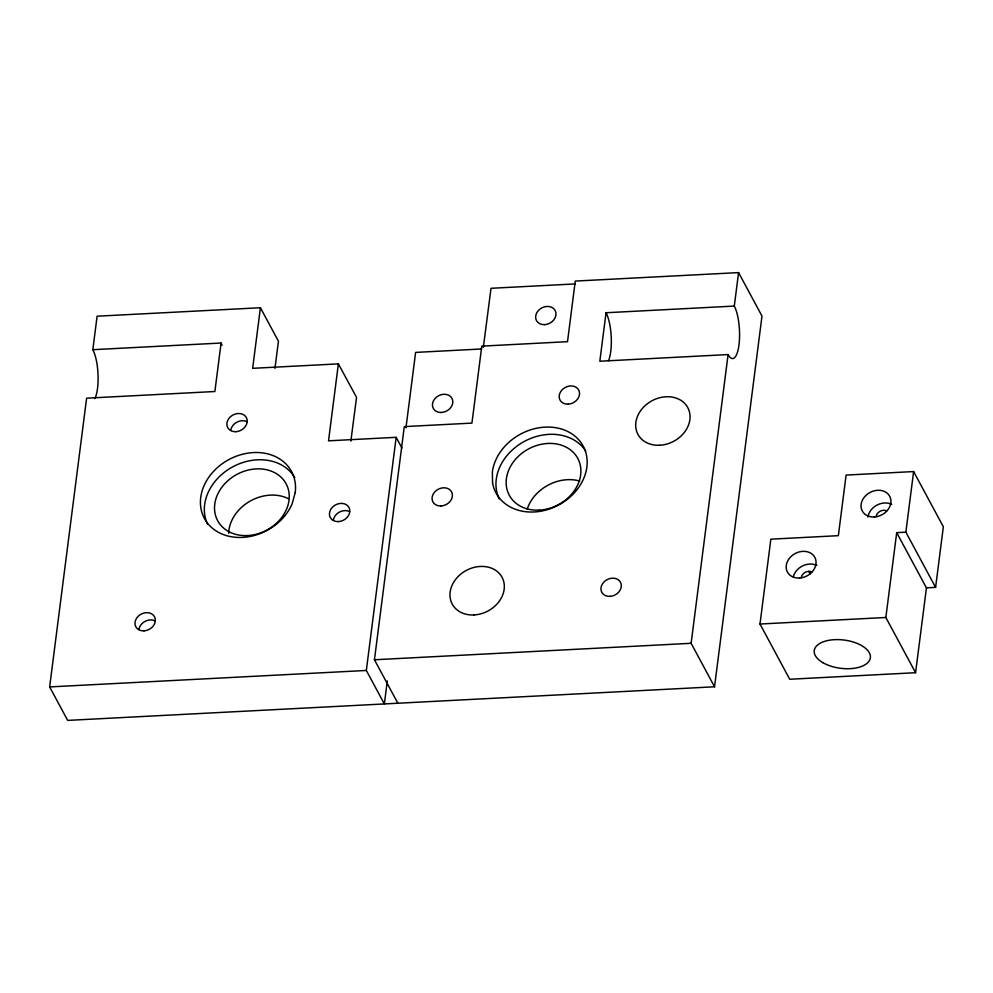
<?xml version="1.0" encoding="UTF-8"?>
<svg xmlns="http://www.w3.org/2000/svg" width="993" height="993" viewBox="0 0 993 993"><rect width="100%" height="100%" fill="white"/><g stroke="black" fill="none" stroke-linecap="round" stroke-linejoin="round"><path stroke-width="1.49" d="M397.858 703.243L374.448 659.762L404.288 426.618L471.936 423.105L481.791 346.135L567.512 341.679L575.27 281.081L738.581 272.603L761.991 316.084L714.538 686.784L67.673 720.397L49.65 686.92L86.614 398.181L214.873 391.515L221.079 343.032L92.821 349.697A28.276 8.279 87 0 1 94.918 398.603M92.821 349.697L97.103 316.208L260.414 307.731L278.437 341.207L274.949 368.477M260.414 307.731L252.656 368.329L338.377 363.872L356.549 397.349L350.864 441.115M338.377 363.872L328.534 440.83L396.17 437.317L401.942 448.029M387.295 680.937L384.353 703.95L366.33 670.461L396.17 437.317M405.963 427.859L415.62 352.403L481.593 348.977M734.286 306.08L606.04 312.745L599.834 361.229L728.092 354.563A28.276 8.279 87 0 0 738.991 344.819A28.276 8.279 87 0 0 734.286 306.08L738.581 272.603M714.538 686.784L691.128 643.303L728.092 354.563M926.444 587.868L915.583 672.708L789.72 679.249L759.993 624.026L770.853 539.187L838.353 535.674L846.11 475.076L913.622 471.563L943.35 526.786L935.592 587.384L926.444 587.868L896.704 532.645L905.864 532.161L935.592 587.384M915.583 672.708L885.843 617.485L896.704 532.645M905.864 532.161L913.622 471.563M483.33 347.389L491.026 288.293L575.22 283.924M759.993 624.026L885.843 617.485M374.448 659.762L691.128 643.303M49.65 686.92L366.33 670.461M808.712 571.323L810.151 573.979M228.651 533.291A38.876 31.615 -28.3 0 1 249.653 501.391A38.876 31.615 -28.3 0 1 288.268 498.635M207.574 524.23A49.489 40.241 -28.3 0 1 232.958 466.722A49.489 40.241 -28.3 0 1 294.784 477.596M230.786 430.329A10.6 8.627 -28.3 0 1 246.984 421.665M221.079 343.032A28.276 8.279 87 0 1 222.072 345.13M138.933 629.537A10.6 8.627 -28.3 0 1 155.131 620.873M333.363 520.233A10.6 8.627 -28.3 0 1 349.561 511.569M527.196 509.136A38.876 31.615 -28.3 0 1 579.726 481.046M499.206 498.796A49.489 40.241 -28.3 0 1 523.77 441.724A49.489 40.241 -28.3 0 1 585.622 450.884M606.04 312.745A28.276 8.279 87 0 1 608.56 360.707M801.19 577.727A7.075 5.747 -28.3 0 1 811.989 571.956M876.062 516.658A7.075 5.747 -28.3 0 1 886.861 510.874M867.969 517.08A15.553 12.648 -28.3 0 1 891.714 504.37M793.295 576.995A15.553 12.648 -28.3 0 1 816.842 565.451M295.231 492.528L292.215 503.588A49.489 40.241 -28.3 0 1 213.445 529.058A49.489 40.241 -28.3 0 1 232.933 457.574A49.489 40.241 -28.3 0 1 295.231 492.528M492.565 482.896L492.354 472.01A49.489 40.241 -28.3 0 1 564.496 430.068A49.489 40.241 -28.3 0 1 565.824 500.472A49.489 40.241 -28.3 0 1 492.565 482.896M441.066 505.971A10.6 8.627 -28.3 0 0 451.579 491.883A10.6 8.627 -28.3 0 0 434.053 492.789A10.6 8.627 -28.3 0 0 441.066 505.971M609.963 596.359A10.6 8.627 -28.3 0 0 620.476 582.27A10.6 8.627 -28.3 0 0 602.937 583.176A10.6 8.627 -28.3 0 0 609.963 596.359M247.617 535.562A38.876 31.615 -28.3 0 0 286.17 483.901A38.876 31.615 -28.3 0 0 221.861 487.24A38.876 31.615 -28.3 0 0 247.617 535.562M544.648 324.637A10.6 8.627 -28.3 0 0 555.161 310.548A10.6 8.627 -28.3 0 0 537.623 311.454A10.6 8.627 -28.3 0 0 544.648 324.637M235.862 431.682A10.6 8.627 -28.3 0 0 246.376 417.594A10.6 8.627 -28.3 0 0 228.849 418.5A10.6 8.627 -28.3 0 0 235.862 431.682M338.452 521.586A10.6 8.627 -28.3 0 0 348.965 507.497A10.6 8.627 -28.3 0 0 331.426 508.404A10.6 8.627 -28.3 0 0 338.452 521.586M143.997 630.853A10.6 8.627 -28.3 0 0 154.511 616.765A10.6 8.627 -28.3 0 0 136.972 617.671A10.6 8.627 -28.3 0 0 143.997 630.853M659.774 445.249A28.276 22.988 -28.3 0 0 687.814 407.676A28.276 22.988 -28.3 0 0 641.044 410.097A28.276 22.988 -28.3 0 0 659.774 445.249M474.058 614.94A28.276 22.988 -28.3 0 0 502.098 577.367A28.276 22.988 -28.3 0 0 455.328 579.788A28.276 22.988 -28.3 0 0 474.058 614.94M539.249 510.129A38.876 31.615 -28.3 0 0 577.802 458.456A38.876 31.615 -28.3 0 0 513.493 461.807A38.876 31.615 -28.3 0 0 539.249 510.129M441.463 412.467A10.6 8.627 -28.3 0 0 451.976 398.379A10.6 8.627 -28.3 0 0 434.438 399.285A10.6 8.627 -28.3 0 0 441.463 412.467M568.195 404.139A10.6 8.627 -28.3 0 0 578.708 390.038A10.6 8.627 -28.3 0 0 561.169 390.957A10.6 8.627 -28.3 0 0 568.195 404.139M822.837 662.629A28.276 14.225 7.3 0 0 869.607 660.196A28.276 14.225 7.3 0 0 834.517 639.666A28.276 14.225 7.3 0 0 822.837 662.629M799.402 578.025A15.553 12.648 -28.3 0 0 814.831 557.358A15.553 12.648 -28.3 0 0 789.1 558.699A15.553 12.648 -28.3 0 0 799.402 578.025M874.274 516.956A15.553 12.648 -28.3 0 0 889.703 496.289A15.553 12.648 -28.3 0 0 863.972 497.617A15.553 12.648 -28.3 0 0 874.274 516.956"/></g></svg>
